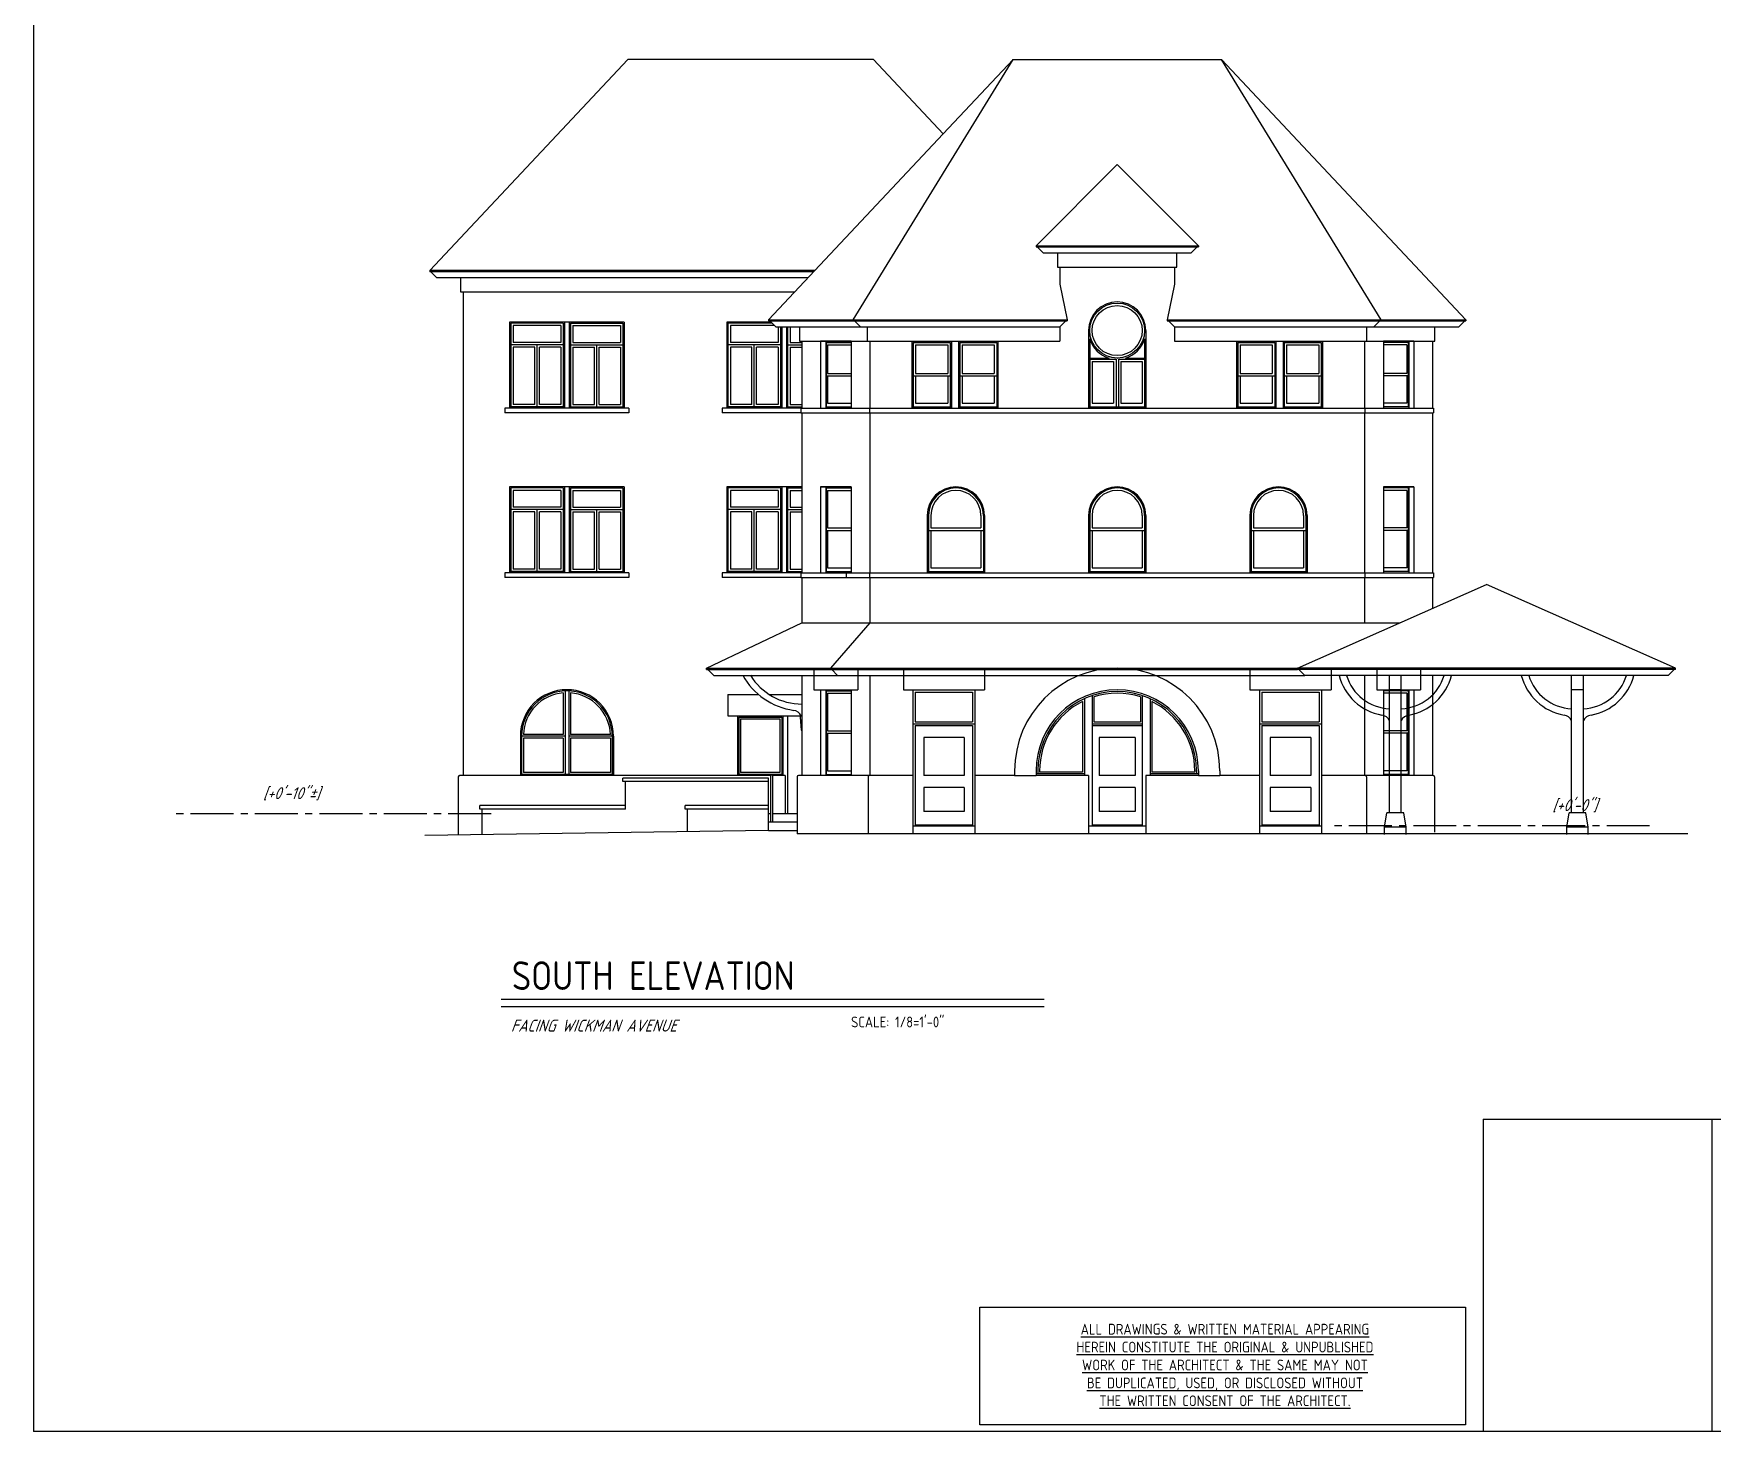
# Model space of a CAD drawing. Extents: x -19386 to -11860, y 6921 to 9650.
# Drawn here: x -19386 to -17979, y 7077 to 8248 of the extents above; entities that cross this region are included whole.
import ezdxf

# ---------------------------------------------------------------- set-up
doc = ezdxf.new("R2010")
doc.units = 0
doc.header["$LTSCALE"] = 96
doc.header["$MEASUREMENT"] = 0
doc.linetypes.add('CENTER2', pattern=[1.125, 0.75, -0.125, 0.125, -0.125])
for name, color, linetype in [('A-ANNO-TEXT-02', 1, 'CONTINUOUS'), ('A-ANNO-TTLB', 1, 'CONTINUOUS'), ('A-BLDG-ELEV', 1, 'CONTINUOUS'), ('A-CNPY-CLMN', 254, 'CONTINUOUS'), ('A-FLOR-ELEV', 3, 'CENTER2'), ('A-FLOR-IDEN', 1, 'CONTINUOUS'), ('SITE-GRAD', 4, 'CONTINUOUS'), ('TEXT', 1, 'CONTINUOUS')]:
    doc.layers.add(name, color=color, linetype=linetype)
doc.styles.add('NOTES', font='architxt.shx', dxfattribs={"height": 9})
doc.styles.add('OFFICE', font='architxt.shx', dxfattribs={"height": 12})
doc.styles.get("Standard").update_dxf_attribs({"font": 'architxt.shx', "height": 24})

msp = doc.modelspace()

# ---------------------------------------------------------------- linework, layer by layer
at = {"layer": 'A-ANNO-TEXT-02', "color": 5}
msp.add_line((-18994.6, 7439), (-18539.5, 7439), dxfattribs=at)
at = {"layer": 'A-ANNO-TEXT-02', "color": 1}
msp.add_line((-18994.6, 7433), (-18539.5, 7433), dxfattribs=at)
at = {"layer": 'A-ANNO-TTLB', "color": 5}
for p in [(-19386.5, 9248.9), (-16122.5, 7076.9)]:
    msp.add_line(p, (-19386.5, 7076.9), dxfattribs=at)
at = {"layer": 'A-ANNO-TTLB', "color": 2}
for p, q in [((-18171.7, 7338.5), (-17979.7, 7338.5)), ((-18171.7, 7338.5), (-18171.7, 7076.8)), ((-17979.7, 7076.8), (-17979.7, 7338.5)), ((-18593.4, 7181), (-18186.4, 7181)), ((-18593.4, 7082.3), (-18593.4, 7181)), ((-18186.4, 7181), (-18186.4, 7082.3)), ((-18186.4, 7082.3), (-18593.4, 7082.3))]:
    msp.add_line(p, q, dxfattribs=at)
at = {"layer": 'A-ANNO-TTLB', "color": 254}
msp.add_line((-17979.7, 7338.5), (-17307.6, 7338.5), dxfattribs=at)
at = {"layer": 'A-BLDG-ELEV', "color": 253}
for p, q in [((-18888.4, 8226.3), (-19054.5, 8049.5)), ((-18682.6, 8226.3), (-18888.4, 8226.3)), ((-18682.6, 8226.3), (-18624.1, 8164.1)), ((-18731.7, 8049.5), (-19054.5, 8049.5)), ((-19054.5, 8049.5), (-19054.5, 8048.5)), ((-19053.5, 8048.5), (-19054.5, 8048.5)), ((-18732.7, 8048.5), (-19053.5, 8048.5)), ((-19053.5, 8048.5), (-19048.5, 8043.5)), ((-18737.4, 8043.5), (-19048.5, 8043.5)), ((-19028.5, 8031.5), (-19028.5, 8043.5)), ((-18748.7, 8031.5), (-19028.5, 8031.5)), ((-19026.5, 8031.5), (-19026.5, 7626.3)), ((-18891.5, 8006.3), (-18987.5, 8006.3)), ((-18987.5, 8006.3), (-18987.5, 7934.3)), ((-18941.5, 8006.3), (-18941.5, 7934.3)), ((-18937.5, 8006.3), (-18937.5, 7934.3)), ((-18891.5, 8006.3), (-18891.5, 7934.3)), ((-18768.5, 8006.3), (-18805.5, 8006.3)), ((-18805.5, 8006.3), (-18805.5, 7934.3)), ((-18942.5, 8005.3), (-18986.5, 8005.3)), ((-18986.5, 8005.3), (-18986.5, 7935.3)), ((-18944.5, 8003.3), (-18984.5, 8003.3)), ((-18984.5, 8003.3), (-18984.5, 7989.3)), ((-18944.5, 8003.3), (-18944.5, 7989.3)), ((-18942.5, 8005.3), (-18942.5, 7935.3)), ((-18936.5, 8005.3), (-18892.5, 8005.3)), ((-18936.5, 8005.3), (-18936.5, 7935.3)), ((-18934.5, 8003.3), (-18894.5, 8003.3)), ((-18934.5, 8003.3), (-18934.5, 7989.3)), ((-18894.5, 8003.3), (-18894.5, 7989.3)), ((-18892.5, 8005.3), (-18892.5, 7935.3)), ((-18767.5, 8005.3), (-18804.5, 8005.3)), ((-18804.5, 8005.3), (-18804.5, 7935.3)), ((-18765.5, 8003.3), (-18802.5, 8003.3)), ((-18802.5, 8003.3), (-18802.5, 7989.3)), ((-18762.5, 8002.3), (-18762.5, 7989.3)), ((-18760.5, 8002.3), (-18760.5, 7935.3)), ((-18759.5, 8002.3), (-18759.5, 7934.3)), ((-18755.5, 8002.3), (-18755.5, 7934.3)), ((-18754.5, 8002.3), (-18754.5, 7935.3)), ((-18752.5, 8002.3), (-18752.5, 7989.3)), ((-18942.5, 7987.3), (-18986.5, 7987.3)), ((-18944.5, 7989.3), (-18984.5, 7989.3)), ((-18966.5, 7985.3), (-18984.5, 7985.3)), ((-18984.5, 7985.3), (-18984.5, 7937.3)), ((-18966.5, 7937.3), (-18966.5, 7985.3)), ((-18964.5, 7935.3), (-18964.5, 7987.3)), ((-18944.5, 7985.3), (-18962.5, 7985.3)), ((-18962.5, 7937.3), (-18962.5, 7985.3)), ((-18944.5, 7985.3), (-18944.5, 7937.3)), ((-18936.5, 7987.3), (-18892.5, 7987.3)), ((-18934.5, 7989.3), (-18894.5, 7989.3)), ((-18934.5, 7985.3), (-18916.5, 7985.3)), ((-18934.5, 7985.3), (-18934.5, 7937.3)), ((-18916.5, 7937.3), (-18916.5, 7985.3)), ((-18914.5, 7935.3), (-18914.5, 7987.3)), ((-18912.5, 7985.3), (-18894.5, 7985.3)), ((-18912.5, 7937.3), (-18912.5, 7985.3)), ((-18894.5, 7985.3), (-18894.5, 7937.3)), ((-18760.5, 7987.3), (-18804.5, 7987.3)), ((-18762.5, 7989.3), (-18802.5, 7989.3)), ((-18784.5, 7985.3), (-18802.5, 7985.3)), ((-18802.5, 7985.3), (-18802.5, 7937.3)), ((-18784.5, 7937.3), (-18784.5, 7985.3)), ((-18782.5, 7935.3), (-18782.5, 7987.3)), ((-18762.5, 7985.3), (-18780.5, 7985.3)), ((-18780.5, 7937.3), (-18780.5, 7985.3)), ((-18762.5, 7985.3), (-18762.5, 7937.3)), ((-18754.5, 7987.3), (-18742.5, 7987.3)), ((-18752.5, 7989.3), (-18742.5, 7989.3)), ((-18752.5, 7985.3), (-18742.5, 7985.3)), ((-18752.5, 7985.3), (-18752.5, 7937.3)), ((-18966.5, 7937.3), (-18984.5, 7937.3)), ((-18944.5, 7937.3), (-18962.5, 7937.3)), ((-18934.5, 7937.3), (-18916.5, 7937.3)), ((-18912.5, 7937.3), (-18894.5, 7937.3)), ((-18784.5, 7937.3), (-18802.5, 7937.3)), ((-18762.5, 7937.3), (-18780.5, 7937.3)), ((-18752.5, 7937.3), (-18742.5, 7937.3)), ((-18887.5, 7934.3), (-18991.5, 7934.3)), ((-18991.5, 7934.3), (-18991.5, 7930.3)), ((-18887.5, 7930.3), (-18991.5, 7930.3)), ((-18941.5, 7935.3), (-18987.5, 7935.3)), ((-18937.5, 7935.3), (-18891.5, 7935.3)), ((-18887.5, 7934.3), (-18887.5, 7930.3)), ((-18743.5, 7934.3), (-18809.5, 7934.3)), ((-18809.5, 7934.3), (-18809.5, 7930.3)), ((-18743.5, 7930.3), (-18809.5, 7930.3)), ((-18759.5, 7935.3), (-18805.5, 7935.3)), ((-18755.5, 7935.3), (-18742.5, 7935.3)), ((-18891.5, 7868.3), (-18987.5, 7868.3)), ((-18987.5, 7868.3), (-18987.5, 7796.3)), ((-18942.5, 7867.3), (-18986.5, 7867.3)), ((-18986.5, 7867.3), (-18986.5, 7797.3)), ((-18944.5, 7865.3), (-18984.5, 7865.3)), ((-18984.5, 7865.3), (-18984.5, 7851.3)), ((-18944.5, 7865.3), (-18944.5, 7851.3)), ((-18942.5, 7867.3), (-18942.5, 7797.3)), ((-18941.5, 7868.3), (-18941.5, 7796.3)), ((-18937.5, 7868.3), (-18937.5, 7796.3)), ((-18936.5, 7867.3), (-18892.5, 7867.3)), ((-18936.5, 7867.3), (-18936.5, 7797.3)), ((-18934.5, 7865.3), (-18894.5, 7865.3)), ((-18934.5, 7865.3), (-18934.5, 7851.3)), ((-18894.5, 7865.3), (-18894.5, 7851.3)), ((-18892.5, 7867.3), (-18892.5, 7797.3)), ((-18891.5, 7868.3), (-18891.5, 7796.3)), ((-18742.5, 7868.3), (-18805.5, 7868.3)), ((-18805.5, 7868.3), (-18805.5, 7796.3)), ((-18760.5, 7867.3), (-18804.5, 7867.3)), ((-18804.5, 7867.3), (-18804.5, 7797.3)), ((-18762.5, 7865.3), (-18802.5, 7865.3)), ((-18802.5, 7865.3), (-18802.5, 7851.3)), ((-18762.5, 7865.3), (-18762.5, 7851.3)), ((-18760.5, 7867.3), (-18760.5, 7797.3)), ((-18759.5, 7868.3), (-18759.5, 7796.3)), ((-18755.5, 7868.3), (-18755.5, 7796.3)), ((-18754.5, 7867.3), (-18742.5, 7867.3)), ((-18754.5, 7867.3), (-18754.5, 7797.3)), ((-18752.5, 7865.3), (-18742.5, 7865.3)), ((-18752.5, 7865.3), (-18752.5, 7851.3)), ((-18944.5, 7851.3), (-18984.5, 7851.3)), ((-18934.5, 7851.3), (-18894.5, 7851.3)), ((-18762.5, 7851.3), (-18802.5, 7851.3)), ((-18752.5, 7851.3), (-18742.5, 7851.3)), ((-18942.5, 7849.3), (-18986.5, 7849.3)), ((-18966.5, 7847.3), (-18984.5, 7847.3)), ((-18984.5, 7847.3), (-18984.5, 7799.3)), ((-18966.5, 7799.3), (-18966.5, 7847.3)), ((-18964.5, 7797.3), (-18964.5, 7849.3)), ((-18944.5, 7847.3), (-18962.5, 7847.3)), ((-18962.5, 7799.3), (-18962.5, 7847.3)), ((-18944.5, 7847.3), (-18944.5, 7799.3)), ((-18936.5, 7849.3), (-18892.5, 7849.3)), ((-18934.5, 7847.3), (-18916.5, 7847.3)), ((-18934.5, 7847.3), (-18934.5, 7799.3)), ((-18916.5, 7799.3), (-18916.5, 7847.3)), ((-18914.5, 7797.3), (-18914.5, 7849.3)), ((-18912.5, 7847.3), (-18894.5, 7847.3)), ((-18912.5, 7799.3), (-18912.5, 7847.3)), ((-18894.5, 7847.3), (-18894.5, 7799.3)), ((-18760.5, 7849.3), (-18804.5, 7849.3)), ((-18784.5, 7847.3), (-18802.5, 7847.3)), ((-18802.5, 7847.3), (-18802.5, 7799.3)), ((-18784.5, 7799.3), (-18784.5, 7847.3)), ((-18782.5, 7797.3), (-18782.5, 7849.3)), ((-18762.5, 7847.3), (-18780.5, 7847.3)), ((-18780.5, 7799.3), (-18780.5, 7847.3)), ((-18762.5, 7847.3), (-18762.5, 7799.3)), ((-18754.5, 7849.3), (-18742.5, 7849.3)), ((-18752.5, 7847.3), (-18742.5, 7847.3)), ((-18752.5, 7847.3), (-18752.5, 7799.3)), ((-18887.5, 7796.3), (-18991.5, 7796.3)), ((-18991.5, 7796.3), (-18991.5, 7792.3)), ((-18941.5, 7797.3), (-18987.5, 7797.3)), ((-18966.5, 7799.3), (-18984.5, 7799.3)), ((-18944.5, 7799.3), (-18962.5, 7799.3)), ((-18937.5, 7797.3), (-18891.5, 7797.3)), ((-18934.5, 7799.3), (-18916.5, 7799.3)), ((-18912.5, 7799.3), (-18894.5, 7799.3)), ((-18887.5, 7796.3), (-18887.5, 7792.3)), ((-18743.5, 7796.3), (-18809.5, 7796.3)), ((-18809.5, 7796.3), (-18809.5, 7792.3)), ((-18759.5, 7797.3), (-18805.5, 7797.3)), ((-18784.5, 7799.3), (-18802.5, 7799.3)), ((-18762.5, 7799.3), (-18780.5, 7799.3)), ((-18755.5, 7797.3), (-18742.5, 7797.3)), ((-18752.5, 7799.3), (-18742.5, 7799.3)), ((-18887.5, 7792.3), (-18991.5, 7792.3)), ((-18743.5, 7792.3), (-18809.5, 7792.3)), ((-18941, 7697.3), (-18941, 7627.3)), ((-18938, 7697.3), (-18938, 7627.3)), ((-18942.5, 7695.6), (-18942.5, 7660.8)), ((-18936.5, 7695.6), (-18936.5, 7660.8)), ((-18796.5, 7676.3), (-18796.5, 7626.3)), ((-18795.5, 7675.3), (-18795.5, 7627.3)), ((-18794, 7673.8), (-18794, 7628.8)), ((-18761, 7673.8), (-18761, 7628.8)), ((-18759.5, 7675.3), (-18759.5, 7627.3)), ((-18758.5, 7676.3), (-18758.5, 7627.3)), ((-18754.5, 7676.3), (-18754.5, 7594.3)), ((-18978.5, 7659.3), (-18978.5, 7626.3)), ((-18977.5, 7659.3), (-18977.5, 7627.3)), ((-18941, 7659.3), (-18977.5, 7659.3)), ((-18942.5, 7660.8), (-18976, 7660.8)), ((-18976, 7657.8), (-18976, 7628.8)), ((-18942.5, 7657.8), (-18976, 7657.8)), ((-18942.5, 7657.8), (-18942.5, 7628.8)), ((-18901.5, 7659.3), (-18938, 7659.3)), ((-18903, 7660.8), (-18936.5, 7660.8)), ((-18936.5, 7657.8), (-18936.5, 7628.8)), ((-18903, 7657.8), (-18936.5, 7657.8)), ((-18903, 7657.8), (-18903, 7628.8)), ((-18901.5, 7659.3), (-18901.5, 7627.3)), ((-18900.5, 7659.3), (-18900.5, 7626.3)), ((-18768.5, 7626.3), (-19029.5, 7626.3)), ((-18900.5, 7627.3), (-18978.5, 7627.3)), ((-18942.5, 7628.8), (-18976, 7628.8)), ((-18903, 7628.8), (-18936.5, 7628.8)), ((-18758.5, 7627.3), (-18796.5, 7627.3)), ((-18761, 7628.8), (-18794, 7628.8)), ((-18756.5, 7626.3), (-18767, 7626.3)), ((-18756.5, 7626.3), (-18756.5, 7594.3)), ((-19030.5, 7625.3), (-19030.5, 7576.5)), ((-18768.5, 7594.3), (-18770.5, 7594.3))]:
    msp.add_line(p, q, dxfattribs=at)
at = {"layer": 'A-BLDG-ELEV'}
for p, q in [((-18699.5, 8008.3), (-18565.6, 8226.3)), ((-18565.6, 8226.3), (-18624.1, 8164.1)), ((-18565.6, 8226.3), (-18391, 8226.3)), ((-18186.1, 8008.3), (-18391, 8226.3)), ((-18257.1, 8008.3), (-18391, 8226.3)), ((-18546.3, 8070.3), (-18478.3, 8138.3)), ((-18410.3, 8070.3), (-18478.3, 8138.3)), ((-18546.3, 8070.3), (-18546.3, 8069.3)), ((-18546.3, 8070.3), (-18410.3, 8070.3)), ((-18546.3, 8069.3), (-18410.3, 8069.3)), ((-18545.3, 8069.3), (-18540.3, 8064.3)), ((-18540.3, 8064.3), (-18416.3, 8064.3)), ((-18528.3, 8064.3), (-18528.3, 8052.3)), ((-18428.3, 8052.3), (-18428.3, 8064.3)), ((-18411.3, 8069.3), (-18416.3, 8064.3)), ((-18410.3, 8070.3), (-18410.3, 8069.3)), ((-18528.3, 8052.3), (-18428.3, 8052.3)), ((-18526.3, 8052.3), (-18526.3, 8038.1)), ((-18430.3, 8052.3), (-18430.3, 8038.1)), ((-18526.3, 8038.1), (-18520.3, 8008.3)), ((-18430.3, 8038.1), (-18436.3, 8008.3)), ((-18770.5, 8008.3), (-18520.3, 8008.3)), ((-18769.5, 8007.3), (-18520.3, 8007.3)), ((-18699.5, 8008.3), (-18699.5, 8007.3)), ((-18698.5, 8007.3), (-18693.5, 8002.3)), ((-18521.3, 8007.3), (-18526.3, 8002.3)), ((-18520.3, 8008.3), (-18520.3, 8007.3)), ((-18436.3, 8008.3), (-18186.1, 8008.3)), ((-18436.3, 8008.3), (-18436.3, 8007.3)), ((-18436.3, 8007.3), (-18186.1, 8007.3)), ((-18435.3, 8007.3), (-18430.3, 8002.3)), ((-18258.1, 8007.3), (-18263.1, 8002.3)), ((-18257.1, 8008.3), (-18257.1, 8007.3)), ((-18187.1, 8007.3), (-18192.1, 8002.3)), ((-18186.1, 8008.3), (-18186.1, 8007.3)), ((-18744.5, 8002.3), (-18526.3, 8002.3)), ((-18687.5, 7990.3), (-18687.5, 8002.3)), ((-18526.3, 8002.3), (-18526.3, 7990.3)), ((-18502.3, 7999.2), (-18502.3, 7934.3)), ((-18502.3, 7999.2), (-18502.3, 7934.3)), ((-18501.3, 7992.3), (-18501.3, 7935.3)), ((-18455.3, 7992.3), (-18455.3, 7935.3)), ((-18454.3, 7999.2), (-18454.3, 7934.3)), ((-18454.3, 7999.2), (-18454.3, 7934.3)), ((-18430.3, 8002.3), (-18192.1, 8002.3)), ((-18430.3, 8002.3), (-18430.3, 7990.3)), ((-18269.1, 7990.3), (-18269.1, 8002.3)), ((-18212.1, 7990.3), (-18212.1, 8002.3)), ((-18742.5, 7990.3), (-18526.3, 7990.3)), ((-18726.9, 7990.3), (-18726.9, 7934.3)), ((-18701.4, 7990.3), (-18726.9, 7990.3)), ((-18726.9, 7990.3), (-18726.9, 7934.3)), ((-18726.9, 7990.3), (-18701.4, 7990.3)), ((-18726.9, 7990.3), (-18726.9, 7934.3)), ((-18722.6, 7990.3), (-18722.6, 7934.3)), ((-18722.1, 7989.3), (-18722.1, 7935.3)), ((-18722.1, 7989.3), (-18701.4, 7989.3)), ((-18721.1, 7987.3), (-18701.4, 7987.3)), ((-18721.1, 7987.3), (-18721.1, 7963.3)), ((-18701.4, 7990.3), (-18701.4, 7934.3)), ((-18701.4, 7990.3), (-18701.4, 7934.3)), ((-18701.4, 7990.3), (-18701.4, 7934.3)), ((-18685.5, 7990.3), (-18685.5, 7934.3)), ((-18650.3, 7990.3), (-18650.3, 7934.3)), ((-18650.3, 7990.3), (-18650.3, 7934.3)), ((-18650.3, 7990.3), (-18650.3, 7934.3)), ((-18649.3, 7989.3), (-18618.3, 7989.3)), ((-18649.3, 7989.3), (-18649.3, 7935.3)), ((-18647.3, 7987.3), (-18620.3, 7987.3)), ((-18647.3, 7987.3), (-18647.3, 7963.3)), ((-18620.3, 7987.3), (-18620.3, 7963.3)), ((-18618.3, 7989.3), (-18618.3, 7935.3)), ((-18617.3, 7990.3), (-18617.3, 7934.3)), ((-18617.3, 7990.3), (-18617.3, 7934.3)), ((-18611.3, 7990.3), (-18611.3, 7934.3)), ((-18611.3, 7990.3), (-18611.3, 7934.3)), ((-18611.3, 7990.3), (-18611.3, 7934.3)), ((-18610.3, 7989.3), (-18579.3, 7989.3)), ((-18610.3, 7989.3), (-18610.3, 7935.3)), ((-18608.3, 7987.3), (-18581.3, 7987.3)), ((-18608.3, 7987.3), (-18608.3, 7963.3)), ((-18581.3, 7987.3), (-18581.3, 7963.3)), ((-18579.3, 7989.3), (-18579.3, 7935.3)), ((-18578.3, 7990.3), (-18578.3, 7934.3)), ((-18578.3, 7990.3), (-18578.3, 7934.3)), ((-18575.8, 7990.3), (-18526.3, 7990.3)), ((-18430.3, 7990.3), (-18386.8, 7990.3)), ((-18430.3, 7990.3), (-18212.1, 7990.3)), ((-18378.3, 7990.3), (-18378.3, 7934.3)), ((-18378.3, 7990.3), (-18378.3, 7934.3)), ((-18378.3, 7990.3), (-18378.3, 7934.3)), ((-18377.3, 7989.3), (-18346.3, 7989.3)), ((-18377.3, 7989.3), (-18377.3, 7935.3)), ((-18375.3, 7987.3), (-18348.3, 7987.3)), ((-18375.3, 7987.3), (-18375.3, 7963.3)), ((-18348.3, 7987.3), (-18348.3, 7963.3)), ((-18346.3, 7989.3), (-18346.3, 7935.3)), ((-18345.3, 7990.3), (-18345.3, 7934.3)), ((-18345.3, 7990.3), (-18345.3, 7934.3)), ((-18339.3, 7990.3), (-18339.3, 7934.3)), ((-18339.3, 7990.3), (-18339.3, 7934.3)), ((-18339.3, 7990.3), (-18339.3, 7934.3)), ((-18338.3, 7989.3), (-18307.3, 7989.3)), ((-18338.3, 7989.3), (-18338.3, 7935.3)), ((-18336.3, 7987.3), (-18309.3, 7987.3)), ((-18336.3, 7987.3), (-18336.3, 7963.3)), ((-18309.3, 7987.3), (-18309.3, 7963.3)), ((-18307.3, 7989.3), (-18307.3, 7935.3)), ((-18306.3, 7990.3), (-18306.3, 7934.3)), ((-18306.3, 7990.3), (-18306.3, 7934.3)), ((-18271.1, 7990.3), (-18271.1, 7934.3)), ((-18255.2, 7990.3), (-18255.2, 7934.3)), ((-18255.2, 7990.3), (-18255.2, 7934.3)), ((-18255.2, 7990.3), (-18229.7, 7990.3)), ((-18255.2, 7990.3), (-18255.2, 7934.3)), ((-18229.7, 7990.3), (-18255.2, 7990.3)), ((-18255.2, 7990.3), (-18255.2, 7934.3)), ((-18234.5, 7989.3), (-18255.2, 7989.3)), ((-18235.5, 7987.3), (-18255.2, 7987.3)), ((-18235.5, 7987.3), (-18235.5, 7963.3)), ((-18234.5, 7989.3), (-18234.5, 7935.3)), ((-18234, 7990.3), (-18234, 7934.3)), ((-18229.7, 7990.3), (-18229.7, 7934.3)), ((-18229.7, 7990.3), (-18229.7, 7934.3)), ((-18229.7, 7990.3), (-18229.7, 7934.3)), ((-18229.7, 7990.3), (-18229.7, 7934.3)), ((-18214.1, 7990.3), (-18214.1, 7934.3)), ((-18650.3, 7965.8), (-18650.3, 7934.3)), ((-18611.3, 7965.8), (-18611.3, 7934.3)), ((-18502.3, 7974.3), (-18502.3, 7934.3)), ((-18501.3, 7976.2), (-18485.2, 7976.2)), ((-18501.3, 7975.2), (-18479.3, 7975.2)), ((-18499.3, 7973.2), (-18499.3, 7938.3)), ((-18499.3, 7973.2), (-18481.3, 7973.2)), ((-18481.3, 7973.2), (-18481.3, 7938.3)), ((-18479.3, 7975.2), (-18479.3, 7935.3)), ((-18478.4, 7976.2), (-18478.2, 7976.2)), ((-18477.3, 7975.2), (-18455.3, 7975.2)), ((-18477.3, 7975.2), (-18477.3, 7935.3)), ((-18475.3, 7973.2), (-18457.3, 7973.2)), ((-18475.3, 7973.2), (-18475.3, 7938.3)), ((-18471.4, 7976.2), (-18455.3, 7976.2)), ((-18457.3, 7973.2), (-18457.3, 7938.3)), ((-18378.3, 7965.8), (-18378.3, 7934.3)), ((-18339.3, 7965.8), (-18339.3, 7934.3)), ((-18722.1, 7961.3), (-18701.4, 7961.3)), ((-18721.1, 7963.3), (-18701.4, 7963.3)), ((-18721.1, 7961.3), (-18721.1, 7938.3)), ((-18649.3, 7961.3), (-18618.3, 7961.3)), ((-18647.3, 7963.3), (-18620.3, 7963.3)), ((-18647.3, 7961.3), (-18647.3, 7938.3)), ((-18620.3, 7961.3), (-18620.3, 7938.3)), ((-18610.3, 7961.3), (-18579.3, 7961.3)), ((-18608.3, 7963.3), (-18581.3, 7963.3)), ((-18608.3, 7961.3), (-18608.3, 7938.3)), ((-18581.3, 7961.3), (-18581.3, 7938.3)), ((-18377.3, 7961.3), (-18346.3, 7961.3)), ((-18375.3, 7963.3), (-18348.3, 7963.3)), ((-18375.3, 7961.3), (-18375.3, 7938.3)), ((-18348.3, 7961.3), (-18348.3, 7938.3)), ((-18338.3, 7961.3), (-18307.3, 7961.3)), ((-18336.3, 7963.3), (-18309.3, 7963.3)), ((-18336.3, 7961.3), (-18336.3, 7938.3)), ((-18309.3, 7961.3), (-18309.3, 7938.3)), ((-18235.5, 7963.3), (-18255.2, 7963.3)), ((-18234.5, 7961.3), (-18255.2, 7961.3)), ((-18235.5, 7961.3), (-18235.5, 7938.3)), ((-18721.1, 7938.3), (-18701.4, 7938.3)), ((-18647.3, 7938.3), (-18620.3, 7938.3)), ((-18608.3, 7938.3), (-18581.3, 7938.3)), ((-18499.3, 7938.3), (-18481.3, 7938.3)), ((-18475.3, 7938.3), (-18457.3, 7938.3)), ((-18375.3, 7938.3), (-18348.3, 7938.3)), ((-18336.3, 7938.3), (-18309.3, 7938.3)), ((-18235.5, 7938.3), (-18255.2, 7938.3)), ((-18742.5, 7934.3), (-18213.1, 7934.3)), ((-18742.5, 7930.3), (-18213.1, 7930.3)), ((-18722.6, 7935.3), (-18701.4, 7935.3)), ((-18686, 7934.3), (-18686, 7930.3)), ((-18685.5, 7930.3), (-18685.5, 7796.3)), ((-18650.3, 7935.3), (-18617.3, 7935.3)), ((-18611.3, 7935.3), (-18578.3, 7935.3)), ((-18502.3, 7935.3), (-18454.3, 7935.3)), ((-18378.3, 7935.3), (-18345.3, 7935.3)), ((-18339.3, 7935.3), (-18306.3, 7935.3)), ((-18271.1, 7930.3), (-18271.1, 7796.3)), ((-18270.7, 7934.3), (-18270.7, 7930.3)), ((-18234, 7935.3), (-18255.2, 7935.3)), ((-18214.1, 7930.3), (-18214.1, 7796.3)), ((-18213.1, 7934.3), (-18213.1, 7930.3)), ((-18701.4, 7868.3), (-18726.9, 7868.3)), ((-18726.9, 7868.3), (-18726.9, 7796.3)), ((-18726.9, 7868.3), (-18701.4, 7868.3)), ((-18726.9, 7868.3), (-18726.9, 7796.3)), ((-18722.6, 7868.3), (-18722.6, 7796.3)), ((-18722.1, 7867.3), (-18722.1, 7797.3)), ((-18722.1, 7867.3), (-18701.4, 7867.3)), ((-18721.1, 7865.3), (-18701.4, 7865.3)), ((-18721.1, 7865.3), (-18721.1, 7833.8)), ((-18701.4, 7868.3), (-18701.4, 7796.3)), ((-18701.4, 7868.3), (-18701.4, 7796.3)), ((-18229.7, 7868.3), (-18255.2, 7868.3)), ((-18255.2, 7868.3), (-18255.2, 7796.3)), ((-18255.2, 7868.3), (-18229.7, 7868.3)), ((-18255.2, 7868.3), (-18255.2, 7796.3)), ((-18229.7, 7868.3), (-18255.2, 7868.3)), ((-18255.2, 7868.3), (-18255.2, 7796.3)), ((-18234.5, 7867.3), (-18255.2, 7867.3)), ((-18235.5, 7865.3), (-18255.2, 7865.3)), ((-18235.5, 7865.3), (-18235.5, 7833.8)), ((-18234.5, 7867.3), (-18234.5, 7797.3)), ((-18234, 7868.3), (-18234, 7796.3)), ((-18229.7, 7868.3), (-18229.7, 7796.3)), ((-18229.7, 7868.3), (-18229.7, 7796.3)), ((-18229.7, 7868.3), (-18229.7, 7796.3)), ((-18637.5, 7844.3), (-18637.5, 7796.3)), ((-18637.5, 7844.3), (-18637.5, 7796.3)), ((-18636.5, 7844.3), (-18636.5, 7797.3)), ((-18634.5, 7844.3), (-18634.5, 7833.8)), ((-18592.5, 7844.3), (-18592.5, 7833.8)), ((-18590.5, 7844.3), (-18590.5, 7797.3)), ((-18589.5, 7844.3), (-18589.5, 7796.3)), ((-18589.5, 7844.3), (-18589.5, 7796.3)), ((-18502.3, 7844.3), (-18502.3, 7796.3)), ((-18502.3, 7844.3), (-18502.3, 7796.3)), ((-18501.3, 7844.3), (-18501.3, 7797.3)), ((-18499.3, 7844.3), (-18499.3, 7833.8)), ((-18457.3, 7844.3), (-18457.3, 7833.8)), ((-18455.3, 7844.3), (-18455.3, 7797.3)), ((-18454.3, 7844.3), (-18454.3, 7796.3)), ((-18454.3, 7844.3), (-18454.3, 7796.3)), ((-18367.1, 7844.3), (-18367.1, 7796.3)), ((-18367.1, 7844.3), (-18367.1, 7796.3)), ((-18366.1, 7844.3), (-18366.1, 7797.3)), ((-18364.1, 7844.3), (-18364.1, 7833.8)), ((-18322.1, 7844.3), (-18322.1, 7833.8)), ((-18320.1, 7844.3), (-18320.1, 7797.3)), ((-18319.1, 7844.3), (-18319.1, 7796.3)), ((-18319.1, 7844.3), (-18319.1, 7796.3)), ((-18722.1, 7831.8), (-18701.4, 7831.8)), ((-18721.1, 7833.8), (-18701.4, 7833.8)), ((-18721.1, 7831.8), (-18721.1, 7800.3)), ((-18637.5, 7836.3), (-18637.5, 7796.3)), ((-18636.5, 7831.8), (-18590.5, 7831.8)), ((-18634.5, 7833.8), (-18592.5, 7833.8)), ((-18634.5, 7831.8), (-18634.5, 7800.3)), ((-18592.5, 7831.8), (-18592.5, 7800.3)), ((-18502.3, 7836.3), (-18502.3, 7796.3)), ((-18501.3, 7831.8), (-18455.3, 7831.8)), ((-18499.3, 7833.8), (-18457.3, 7833.8)), ((-18499.3, 7831.8), (-18499.3, 7800.3)), ((-18457.3, 7831.8), (-18457.3, 7800.3)), ((-18367.1, 7836.3), (-18367.1, 7796.3)), ((-18366.1, 7831.8), (-18320.1, 7831.8)), ((-18364.1, 7833.8), (-18322.1, 7833.8)), ((-18364.1, 7831.8), (-18364.1, 7800.3)), ((-18322.1, 7831.8), (-18322.1, 7800.3)), ((-18235.5, 7833.8), (-18255.2, 7833.8)), ((-18234.5, 7831.8), (-18255.2, 7831.8)), ((-18235.5, 7831.8), (-18235.5, 7800.3)), ((-18742.5, 7796.3), (-18213.1, 7796.3)), ((-18722.6, 7797.3), (-18701.4, 7797.3)), ((-18721.1, 7800.3), (-18701.4, 7800.3)), ((-18705.5, 7796.3), (-18705.5, 7792.3)), ((-18686, 7796.3), (-18686, 7792.3)), ((-18637.5, 7797.3), (-18589.5, 7797.3)), ((-18634.5, 7800.3), (-18592.5, 7800.3)), ((-18502.3, 7797.3), (-18454.3, 7797.3)), ((-18499.3, 7800.3), (-18457.3, 7800.3)), ((-18367.1, 7797.3), (-18319.1, 7797.3)), ((-18364.1, 7800.3), (-18322.1, 7800.3)), ((-18270.7, 7796.3), (-18270.7, 7792.3)), ((-18235.5, 7800.3), (-18255.2, 7800.3)), ((-18234, 7797.3), (-18255.2, 7797.3)), ((-18213.1, 7796.3), (-18213.1, 7792.3)), ((-18742.5, 7792.3), (-18213.1, 7792.3)), ((-18685.5, 7792.3), (-18685.5, 7754.3)), ((-18327.2, 7716.3), (-18168.9, 7786.3)), ((-18271.1, 7792.3), (-18271.1, 7754.3)), ((-18214.1, 7792.3), (-18214.1, 7766.3)), ((-18010.5, 7716.3), (-18168.9, 7786.3)), ((-18742.5, 7754.3), (-18241.2, 7754.3)), ((-18685.5, 7754.3), (-18718.6, 7716.3)), ((-18822.5, 7716.3), (-18327.2, 7716.3)), ((-18821.5, 7715.3), (-18327.2, 7715.3)), ((-18718.6, 7715.3), (-18718.6, 7716.3)), ((-18717.6, 7715.3), (-18712.6, 7710.3)), ((-18010.5, 7716.3), (-18327.2, 7716.3)), ((-18327.2, 7715.3), (-18327.2, 7716.3)), ((-18010.5, 7715.3), (-18327.2, 7715.3)), ((-18326.2, 7715.3), (-18321.2, 7710.3)), ((-18011.5, 7715.3), (-18016.5, 7710.3)), ((-18010.5, 7715.3), (-18010.5, 7716.3)), ((-18792.1, 7710.3), (-18785.6, 7710.3)), ((-18742.5, 7710.3), (-18321.2, 7710.3)), ((-18726.9, 7698.3), (-18701.4, 7698.3)), ((-18726.9, 7698.3), (-18726.9, 7626.3)), ((-18722.6, 7698.3), (-18722.6, 7626.3)), ((-18722.1, 7697.3), (-18722.1, 7627.3)), ((-18722.1, 7697.3), (-18701.4, 7697.3)), ((-18701.4, 7698.3), (-18701.4, 7626.3)), ((-18685.5, 7710.3), (-18685.5, 7626.3)), ((-18649.5, 7698.3), (-18597.5, 7698.3)), ((-18649.5, 7698.3), (-18649.5, 7577.6)), ((-18647.5, 7696.3), (-18599.5, 7696.3)), ((-18647.5, 7696.3), (-18647.5, 7671.3)), ((-18599.5, 7696.3), (-18599.5, 7671.3)), ((-18597.5, 7698.3), (-18597.5, 7577.6)), ((-18359.1, 7698.3), (-18307.1, 7698.3)), ((-18359.1, 7698.3), (-18359.1, 7577.6)), ((-18357.1, 7696.3), (-18309.1, 7696.3)), ((-18357.1, 7696.3), (-18357.1, 7671.3)), ((-18016.5, 7710.3), (-18321.2, 7710.3)), ((-18309.1, 7696.3), (-18309.1, 7671.3)), ((-18307.1, 7698.3), (-18307.1, 7577.6)), ((-18271.1, 7710.3), (-18271.1, 7626.3)), ((-18255.2, 7698.3), (-18255.2, 7626.3)), ((-18255.2, 7698.3), (-18229.7, 7698.3)), ((-18234.5, 7697.3), (-18255.2, 7697.3)), ((-18234.5, 7697.3), (-18234.5, 7627.3)), ((-18234, 7698.3), (-18234, 7626.3)), ((-18229.7, 7698.3), (-18229.7, 7626.3)), ((-18214.1, 7710.3), (-18214.1, 7626.3)), ((-18742.5, 7686.3), (-18742.5, 7664.3)), ((-18721.1, 7695.3), (-18701.4, 7695.3)), ((-18721.1, 7695.3), (-18721.1, 7663.8)), ((-18507.3, 7688.5), (-18507.3, 7629.3)), ((-18505.8, 7690.8), (-18505.8, 7626.3)), ((-18499.3, 7693.4), (-18499.3, 7584.3)), ((-18497.8, 7692.3), (-18497.8, 7671.3)), ((-18458.8, 7692.3), (-18458.8, 7671.3)), ((-18457.3, 7693.4), (-18457.3, 7584.3)), ((-18450.8, 7690.8), (-18450.8, 7626.3)), ((-18449.3, 7688.5), (-18449.3, 7629.3)), ((-18235.5, 7695.3), (-18255.2, 7695.3)), ((-18235.5, 7695.3), (-18235.5, 7663.8)), ((-18742.5, 7676.3), (-18743.1, 7676.3)), ((-18649.5, 7669.8), (-18597.5, 7669.8)), ((-18647.5, 7671.3), (-18599.5, 7671.3)), ((-18647.5, 7668.3), (-18647.5, 7584.3)), ((-18647.5, 7668.3), (-18599.5, 7668.3)), ((-18599.5, 7668.3), (-18599.5, 7584.3)), ((-18499.3, 7669.8), (-18457.3, 7669.8)), ((-18499.3, 7668.3), (-18457.3, 7668.3)), ((-18497.8, 7671.3), (-18458.8, 7671.3)), ((-18359.1, 7669.8), (-18307.1, 7669.8)), ((-18357.1, 7671.3), (-18309.1, 7671.3)), ((-18357.1, 7668.3), (-18357.1, 7584.3)), ((-18357.1, 7668.3), (-18309.1, 7668.3)), ((-18309.1, 7668.3), (-18309.1, 7584.3)), ((-18722.1, 7661.8), (-18701.4, 7661.8)), ((-18721.1, 7663.8), (-18701.4, 7663.8)), ((-18721.1, 7661.8), (-18721.1, 7630.3)), ((-18606.5, 7658.3), (-18640.5, 7658.3)), ((-18640.5, 7658.3), (-18640.5, 7626.3)), ((-18606.5, 7658.3), (-18606.5, 7626.3)), ((-18493.3, 7658.3), (-18493.3, 7626.3)), ((-18463.3, 7658.3), (-18493.3, 7658.3)), ((-18463.3, 7658.3), (-18463.3, 7626.3)), ((-18316.1, 7658.3), (-18350.1, 7658.3)), ((-18350.1, 7658.3), (-18350.1, 7626.3)), ((-18316.1, 7658.3), (-18316.1, 7626.3)), ((-18235.5, 7663.8), (-18255.2, 7663.8)), ((-18234.5, 7661.8), (-18255.2, 7661.8)), ((-18235.5, 7661.8), (-18235.5, 7630.3)), ((-18649.5, 7626.3), (-18742.5, 7626.3)), ((-18722.6, 7627.3), (-18701.4, 7627.3)), ((-18721.1, 7630.3), (-18701.4, 7630.3)), ((-18606.5, 7626.3), (-18640.5, 7626.3)), ((-18564.3, 7626.3), (-18597.5, 7626.3)), ((-18546.3, 7630.3), (-18546.3, 7626.3)), ((-18505.8, 7627.8), (-18546.3, 7627.8)), ((-18502.3, 7626.3), (-18546.3, 7626.3)), ((-18544.8, 7630.3), (-18544.8, 7627.8)), ((-18543.3, 7630.3), (-18543.3, 7629.3)), ((-18507.3, 7629.3), (-18543.3, 7629.3)), ((-18502.3, 7626.3), (-18502.3, 7577.6)), ((-18463.3, 7626.3), (-18493.3, 7626.3)), ((-18410.3, 7626.3), (-18454.3, 7626.3)), ((-18454.3, 7626.3), (-18454.3, 7577.6)), ((-18410.3, 7627.8), (-18450.8, 7627.8)), ((-18413.3, 7629.3), (-18449.3, 7629.3)), ((-18413.3, 7630.3), (-18413.3, 7629.3)), ((-18411.8, 7630.3), (-18411.8, 7627.8)), ((-18411.8, 7630.3), (-18411.8, 7627.8)), ((-18410.3, 7630.3), (-18410.3, 7626.3)), ((-18359.1, 7626.3), (-18392.3, 7626.3)), ((-18316.1, 7626.3), (-18350.1, 7626.3)), ((-18213.5, 7626.3), (-18307.1, 7626.3)), ((-18235.5, 7630.3), (-18255.2, 7630.3)), ((-18234, 7627.3), (-18255.2, 7627.3)), ((-18687.1, 7625.3), (-18687.1, 7577.8)), ((-18606.5, 7616.3), (-18640.5, 7616.3)), ((-18640.5, 7616.3), (-18640.5, 7596.3)), ((-18606.5, 7616.3), (-18606.5, 7596.3)), ((-18493.3, 7616.3), (-18493.3, 7596.3)), ((-18463.3, 7616.3), (-18493.3, 7616.3)), ((-18463.3, 7616.3), (-18463.3, 7596.3)), ((-18316.1, 7616.3), (-18350.1, 7616.3)), ((-18350.1, 7616.3), (-18350.1, 7596.3)), ((-18316.1, 7616.3), (-18316.1, 7596.3)), ((-18269.5, 7625.3), (-18269.5, 7578.3)), ((-18212.5, 7625.3), (-18212.5, 7579)), ((-18649.5, 7584.3), (-18597.5, 7584.3)), ((-18599.5, 7584.8), (-18647.5, 7584.8)), ((-18606.5, 7596.3), (-18640.5, 7596.3)), ((-18502.3, 7584.3), (-18454.3, 7584.3)), ((-18457.3, 7584.8), (-18499.3, 7584.8)), ((-18463.3, 7596.3), (-18493.3, 7596.3)), ((-18359.1, 7584.3), (-18307.1, 7584.3)), ((-18309.1, 7584.8), (-18357.1, 7584.8)), ((-18316.1, 7596.3), (-18350.1, 7596.3))]:
    msp.add_line(p, q, dxfattribs=at)
at = {"layer": 'A-BLDG-ELEV', "color": 3}
for p, q in [((-18624.1, 8164.1), (-18770.5, 8008.3)), ((-18770.5, 8008.3), (-18770.5, 8007.3)), ((-18770.5, 8007.3), (-18769.5, 8007.3)), ((-18769.5, 8007.3), (-18764.5, 8002.3)), ((-18764.5, 8002.3), (-18744.5, 8002.3)), ((-18744.5, 8002.3), (-18744.5, 7990.3)), ((-18744.5, 7990.3), (-18742.5, 7990.3)), ((-18742.5, 7990.3), (-18742.5, 7934.3)), ((-18743.5, 7934.3), (-18742.5, 7934.3)), ((-18743.5, 7934.3), (-18743.5, 7930.3)), ((-18743.5, 7930.3), (-18742.5, 7930.3)), ((-18742.5, 7930.3), (-18742.5, 7796.3)), ((-18743.5, 7796.3), (-18742.5, 7796.3)), ((-18743.5, 7796.3), (-18743.5, 7792.3)), ((-18743.5, 7792.3), (-18742.5, 7792.3)), ((-18742.5, 7792.3), (-18742.5, 7754.3)), ((-18822.5, 7716.3), (-18742.5, 7754.3)), ((-18822.5, 7715.3), (-18822.5, 7716.3)), ((-18822.5, 7715.3), (-18821.5, 7715.3)), ((-18821.5, 7715.3), (-18816.5, 7710.3)), ((-18816.5, 7710.3), (-18792.1, 7710.3)), ((-18785.6, 7710.3), (-18742.5, 7710.3)), ((-18742.5, 7710.3), (-18742.5, 7686.3)), ((-18742.5, 7664.3), (-18742.5, 7626.3)), ((-18742.5, 7626.3), (-18745.5, 7626.3)), ((-18746.5, 7625.3), (-18746.5, 7577.6))]:
    msp.add_line(p, q, dxfattribs=at)
at = {"layer": 'A-BLDG-ELEV', "color": 254}
for p, q in [((-18732.5, 7716.3), (-18695.8, 7716.3)), ((-18732.5, 7716.3), (-18732.5, 7698.3)), ((-18695.8, 7716.3), (-18695.8, 7698.3)), ((-18657.5, 7716.3), (-18589.5, 7716.3)), ((-18657.5, 7716.3), (-18657.5, 7698.3)), ((-18589.5, 7716.3), (-18589.5, 7698.3)), ((-18367.1, 7716.3), (-18299.1, 7716.3)), ((-18367.1, 7716.3), (-18367.1, 7698.3)), ((-18299.1, 7716.3), (-18299.1, 7698.3)), ((-18260.8, 7716.3), (-18224.1, 7716.3)), ((-18260.8, 7716.3), (-18260.8, 7698.3)), ((-18224.1, 7716.3), (-18224.1, 7698.3)), ((-18732.5, 7698.3), (-18726.9, 7698.3)), ((-18701.4, 7698.3), (-18695.8, 7698.3)), ((-18657.5, 7698.3), (-18649.5, 7698.3)), ((-18597.5, 7698.3), (-18589.5, 7698.3)), ((-18367.1, 7698.3), (-18359.1, 7698.3)), ((-18307.1, 7698.3), (-18299.1, 7698.3)), ((-18260.8, 7698.3), (-18255.2, 7698.3)), ((-18229.7, 7698.3), (-18224.1, 7698.3)), ((-18804.5, 7694.3), (-18779, 7694.3)), ((-18804.5, 7694.3), (-18804.5, 7676.3)), ((-18769.9, 7694.3), (-18742.5, 7694.3)), ((-18804.5, 7676.3), (-18796.5, 7676.3)), ((-18796.5, 7676.3), (-18742.5, 7676.3)), ((-18795.5, 7675.3), (-18759.5, 7675.3)), ((-18794, 7673.8), (-18761, 7673.8)), ((-18564.3, 7630.3), (-18564.3, 7626.3)), ((-18564.3, 7626.3), (-18546.3, 7626.3)), ((-18410.3, 7626.3), (-18392.3, 7626.3)), ((-18392.3, 7630.3), (-18392.3, 7626.3)), ((-18770.5, 7598.3), (-18838.5, 7598.3)), ((-18768.5, 7587.3), (-18768.5, 7594.3)), ((-18767, 7587.3), (-18767, 7594.3))]:
    msp.add_line(p, q, dxfattribs=at)
at = {"layer": 'A-BLDG-ELEV', "color": 2}
for p, q in [((-18744.1, 7675.3), (-18743.2, 7664.5)), ((-18742.5, 7664.3), (-18742.9, 7664.3)), ((-18838.5, 7598.3), (-18840.5, 7598.3))]:
    msp.add_line(p, q, dxfattribs=at)
at = {"layer": 'A-BLDG-ELEV', "color": 255}
for p, q in [((-18768.5, 7594.3), (-18768.5, 7626.8)), ((-18767, 7626.8), (-18768.5, 7626.8)), ((-18767, 7594.3), (-18767, 7626.8)), ((-18770.5, 7624.3), (-18892.5, 7624.3)), ((-18892.5, 7621.3), (-18892.5, 7624.3)), ((-18890.5, 7621.3), (-18892.5, 7621.3)), ((-18890.5, 7601.3), (-18890.5, 7621.3)), ((-18770.5, 7601.3), (-18770.5, 7624.3)), ((-19012.5, 7598.3), (-19012.5, 7601.3)), ((-18890.5, 7601.3), (-19012.5, 7601.3)), ((-19010.5, 7598.3), (-19012.5, 7598.3)), ((-19010.5, 7576.8), (-19010.5, 7598.3)), ((-18840.5, 7598.3), (-18840.5, 7601.3)), ((-18770.5, 7601.3), (-18840.5, 7601.3)), ((-18838.5, 7598.3), (-18840.5, 7598.3)), ((-18838.5, 7579.3), (-18838.5, 7598.3)), ((-18770.5, 7594.3), (-18770.5, 7601.3)), ((-18770.5, 7580.3), (-18770.5, 7594.3)), ((-18746.5, 7587.3), (-18770.5, 7587.3)), ((-18746.5, 7594.3), (-18767, 7594.3))]:
    msp.add_line(p, q, dxfattribs=at)
at = {"layer": 'A-BLDG-ELEV', "color": 252}
for p, q in [((-18770.5, 7621.3), (-18890.5, 7621.3)), ((-18890.5, 7598.3), (-19010.5, 7598.3)), ((-18890.5, 7598.3), (-18890.5, 7601.3))]:
    msp.add_line(p, q, dxfattribs=at)
at = {"layer": 'A-BLDG-ELEV'}
for radius in [23, 21]:
    msp.add_circle((-18478.3, 7999.2), radius, dxfattribs=at)
for centre, radius, start, end in [((-18478.3, 7999.2), 24, 0, 180), ((-18478.3, 7999.2), 24, 196.5978, 253.4005), ((-18478.3, 7999.2), 24, 286.5995, 343.4022), ((-18613.5, 7844.3), 24, 0, 180), ((-18613.5, 7844.3), 23, 0, 180), ((-18613.5, 7844.3), 21, 0, 180), ((-18478.3, 7844.3), 24, 0, 180), ((-18478.3, 7844.3), 23, 0, 180), ((-18478.3, 7844.3), 21, 0, 180), ((-18343.1, 7844.3), 24, 0, 180), ((-18343.1, 7844.3), 23, 0, 180), ((-18343.1, 7844.3), 21, 0, 180), ((-18478.3, 7630.3), 68, 0, 180), ((-18478.3, 7630.3), 66.5, 0, 180), ((-18478.3, 7630.3), 65, 116.4972, 180), ((-18478.3, 7630.3), 65, 72.5424, 107.4576), ((-18478.3, 7630.3), 65, 0, 63.5028), ((-18686.1, 7625.3), 1, 90, 180), ((-18270.5, 7625.3), 1, 0, 90), ((-18213.5, 7625.3), 1, 0, 90)]:
    msp.add_arc(centre, radius, start, end, dxfattribs=at)
at = {"layer": 'A-BLDG-ELEV', "color": 254}
msp.add_arc((-18478.3, 7630.3), 86, 0, 180, dxfattribs=at)
at = {"layer": 'A-BLDG-ELEV', "color": 253}
for centre, radius, start, end in [((-18939.5, 7659.3), 39, 0, 180), ((-18939.5, 7659.3), 38, 0, 180), ((-18939.5, 7659.3), 36.5, 94.7146, 177.6447), ((-18939.5, 7659.3), 36.5, 2.3553, 85.2854), ((-19029.5, 7625.3), 1, 90, 180)]:
    msp.add_arc(centre, radius, start, end, dxfattribs=at)
at = {"layer": 'A-BLDG-ELEV', "color": 2}
for centre, radius, start, end in [((-18741.2, 7738.6), 58.2, 209.0485, 261.8489), ((-18742.7, 7736.8), 50.5, 211.5965, 270.2108), ((-18750.6, 7672.9), 8.17, 24.7493, 82.2105), ((-18743.1, 7675.3), 1, 90, 180), ((-18742.9, 7664.5), 0.25, 185.1944, 270)]:
    msp.add_arc(centre, radius, start, end, dxfattribs=at)
at = {"layer": 'A-BLDG-ELEV', "color": 3}
msp.add_arc((-18745.5, 7625.3), 1, 90, 180, dxfattribs=at)
at = {"layer": 'A-CNPY-CLMN'}
for p, q in [((-18250.2, 7595), (-18250.2, 7710.3)), ((-18240.2, 7698.3), (-18250.2, 7698.3)), ((-18240.2, 7595), (-18240.2, 7710.3)), ((-18097.5, 7595), (-18097.5, 7710.3)), ((-18087.5, 7698.3), (-18097.5, 7698.3)), ((-18087.5, 7595), (-18087.5, 7710.3)), ((-18254.2, 7583), (-18252.2, 7595)), ((-18238.2, 7595), (-18252.2, 7595)), ((-18236.2, 7583), (-18238.2, 7595)), ((-18101.5, 7583), (-18099.5, 7595)), ((-18085.5, 7595), (-18099.5, 7595)), ((-18083.5, 7583), (-18085.5, 7595)), ((-18254.2, 7576.9), (-18254.2, 7583)), ((-18236.2, 7583), (-18254.2, 7583)), ((-18236.2, 7577), (-18236.2, 7583)), ((-18101.5, 7576.9), (-18101.5, 7583)), ((-18083.5, 7583), (-18101.5, 7583)), ((-18083.5, 7577), (-18083.5, 7583))]:
    msp.add_line(p, q, dxfattribs=at)
for centre, radius, start, end in [((-18248.5, 7721.6), 45.3, 194.4438, 259.8395), ((-18248.5, 7721.6), 39.3, 196.7062, 267.5438), ((-18241.9, 7721.6), 39.3, 272.4562, 343.2938), ((-18241.9, 7721.6), 45.3, 280.1605, 345.5562), ((-18095.8, 7721.6), 45.3, 194.4438, 259.8395), ((-18095.8, 7721.6), 39.3, 196.7062, 267.5438), ((-18089.2, 7721.6), 39.3, 272.4562, 343.2938), ((-18089.2, 7721.6), 45.3, 280.1605, 345.5562), ((-18257.6, 7668.9), 8.17, 24.7493, 82.2105), ((-18232.8, 7668.9), 8.17, 97.7895, 155.2507), ((-18104.9, 7668.9), 8.17, 24.7493, 82.2105), ((-18080.1, 7668.9), 8.17, 97.7895, 155.2507)]:
    msp.add_arc(centre, radius, start, end, dxfattribs=at)
at = {"layer": 'A-FLOR-ELEV', "ltscale": 0.5}
for p, q in [((-19002.9, 7594.3), (-19269.1, 7594.3)), ((-18032.1, 7584.3), (-18298.3, 7584.3))]:
    msp.add_line(p, q, dxfattribs=at)
at = {"layer": 'SITE-GRAD', "color": 3}
for q in [(-19058.5, 7576.1), (-18746.5, 7580.3)]:
    msp.add_line((-18770.5, 7580.3), q, dxfattribs=at)
at = {"layer": 'SITE-GRAD'}
msp.add_line((-18000, 7577.6), (-18746.5, 7577.6), dxfattribs=at)

# ---------------------------------------------------------------- texts
at = {"layer": 'A-ANNO-TEXT-02', "style": 'OFFICE'}
msp.add_text('                                SCALE: 1/8=1\'-0"', height=9, dxfattribs=at).set_placement((-18857.5, 7415.4))
at = {"layer": 'A-ANNO-TEXT-02', "color": 2, "insert": (-18985.6, 7470.7), "char_height": 24, "width": 451.5, "attachment_point": 1}
msp.add_mtext('SOUTH ELEVATION', dxfattribs=at)
at = {"layer": 'A-FLOR-IDEN', "color": 2, "char_height": 10, "style": 'NOTES'}
for s, insert, width, attachment_point in [('{\\Q20;[+0\'-10"%%P]}', (-19146.7, 7611.1), 158.057, 6), ('{\\Q20;[+0\'-0"]}', (-18076.2, 7601.1), 158.057, 6), ('{\\Q20;FACING WICKMAN AVENUE}', (-18986.5, 7416.8), 314.72, 4)]:
    msp.add_mtext(s, dxfattribs=dict(at, insert=insert, width=width, attachment_point=attachment_point))
at = {"layer": 'TEXT', "insert": (-18388, 7167), "char_height": 9, "width": 376.5, "attachment_point": 2, "style": 'NOTES'}
msp.add_mtext('{\\LALL DRAWINGS & WRITTEN MATERIAL APPEARING\\PHEREIN CONSTITUTE THE ORIGINAL & UNPUBLISHED\\PWORK OF THE ARCHITECT & THE SAME MAY NOT\\PBE DUPLICATED, USED, OR DISCLOSED WITHOUT\\PTHE WRITTEN CONSENT OF THE ARCHITECT.}', dxfattribs=at)

doc.saveas('drawing.dxf')
